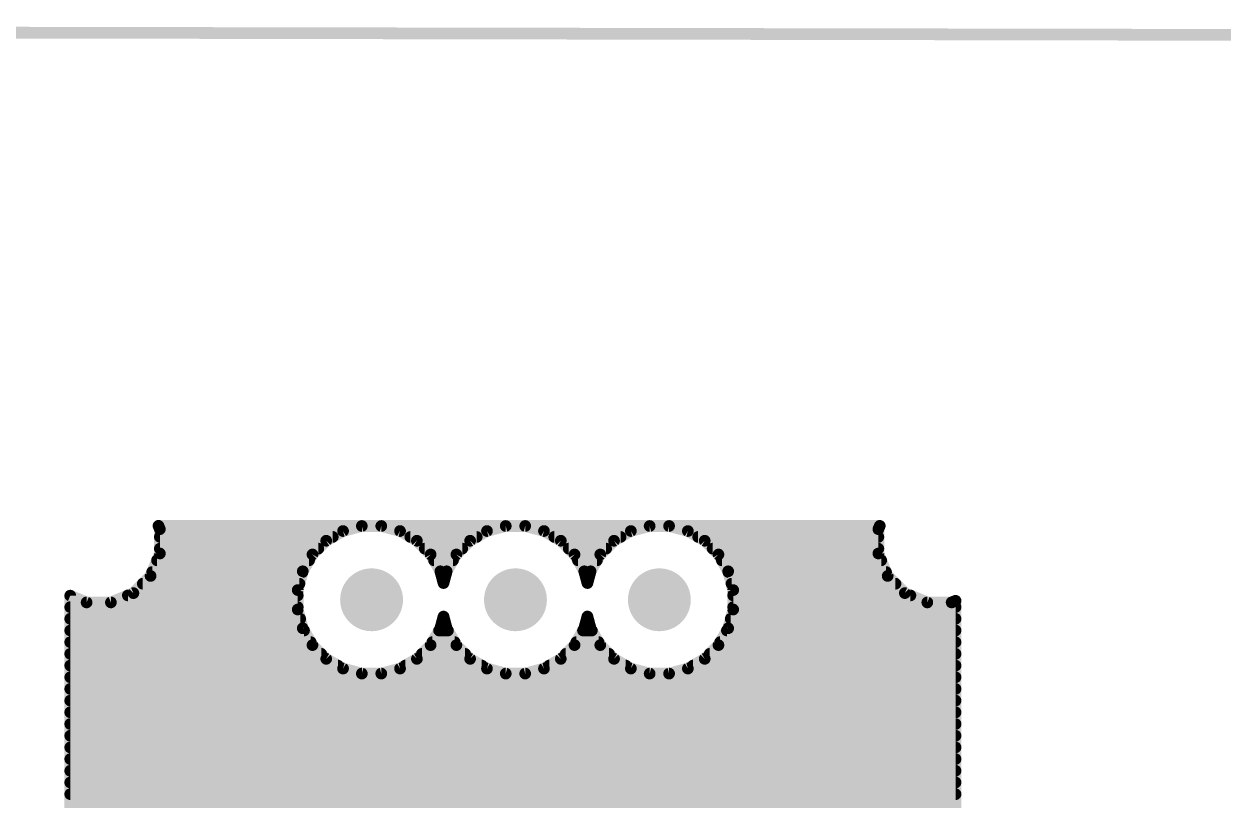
# Model space of a CAD drawing. Extents: x 0 to 141, y 0 to 150.
# Drawn here: x 54.81 to 96.5, y 123.34 to 150.32 of the extents above; entities that cross this region are included whole.
import ezdxf

# ---------------------------------------------------------------- set-up
doc = ezdxf.new("R2010")
doc.units = 0
for name, color, linetype in [('16', 175, 'CONTINUOUS'), ('17', 82, 'CONTINUOUS'), ('47', 253, 'CONTINUOUS')]:
    doc.layers.add(name, color=color, linetype=linetype)

# ---------------------------------------------------------------- blocks, each defined once
blk = doc.blocks.new('ROUNDP')
at = {"const_width": 0.5}
blk.add_lwpolyline([(0, -0.25, 1), (0, 0.25, 1), (0, -0.25)], format="xyb", dxfattribs=at)

msp = doc.modelspace()

# ---------------------------------------------------------------- linework, layer by layer
at = {"layer": '16', "const_width": 0.4064}
for points in [[(59.5272, 132.7563), (59.479, 132.8728)], [(59.479, 132.8728), (84.539, 132.8728)], [(66.5443, 132.8674), (65.8918, 132.6926)], [(67.2197, 132.8674), (66.5443, 132.8674)], [(67.8722, 132.6926), (67.2197, 132.8674)], [(71.5443, 132.8674), (70.8918, 132.6926)], [(72.2197, 132.8674), (71.5443, 132.8674)], [(72.8722, 132.6926), (72.2197, 132.8674)], [(76.5443, 132.8674), (75.8918, 132.6926)], [(77.2197, 132.8674), (76.5443, 132.8674)], [(77.8722, 132.6926), (77.2197, 132.8674)], [(84.539, 132.8728), (84.4908, 132.7563)], [(59.5272, 131.9117), (59.5272, 132.7563)], [(59.5272, 132.4864), (65.5347, 132.4864)], [(65.8918, 132.6926), (65.3068, 132.3548)], [(68.4572, 132.3548), (67.8722, 132.6926)], [(68.2293, 132.4864), (70.5347, 132.4864)], [(70.8918, 132.6926), (70.3068, 132.3548)], [(73.4572, 132.3548), (72.8722, 132.6926)], [(73.2293, 132.4864), (75.5347, 132.4864)], [(75.8918, 132.6926), (75.3068, 132.3548)], [(78.4572, 132.3548), (77.8722, 132.6926)], [(78.2293, 132.4864), (84.4908, 132.4864)], [(84.4908, 132.7563), (84.4908, 131.9117)], [(59.5272, 132.08), (65.032, 132.08)], [(65.3068, 132.3548), (64.8292, 131.8772)], [(68.9348, 131.8772), (68.4572, 132.3548)], [(68.732, 132.08), (70.032, 132.08)], [(70.3068, 132.3548), (69.8292, 131.8772)], [(73.9348, 131.8772), (73.4572, 132.3548)], [(73.732, 132.08), (75.032, 132.08)], [(75.3068, 132.3548), (74.8292, 131.8772)], [(78.9348, 131.8772), (78.4572, 132.3548)], [(78.732, 132.08), (84.4908, 132.08)], [(59.204, 131.1313), (59.5272, 131.9117)], [(59.4286, 131.6736), (64.7116, 131.6736)], [(64.8292, 131.8772), (64.4914, 131.2922)], [(69.2726, 131.2922), (68.9348, 131.8772)], [(69.0524, 131.6736), (69.7116, 131.6736)], [(69.8292, 131.8772), (69.4914, 131.2922)], [(74.2726, 131.2922), (73.9348, 131.8772)], [(74.0524, 131.6736), (74.7116, 131.6736)], [(74.8292, 131.8772), (74.4914, 131.2922)], [(79.2726, 131.2922), (78.9348, 131.8772)], [(79.0524, 131.6736), (84.5894, 131.6736)], [(84.4908, 131.9117), (84.814, 131.1313)], [(58.6067, 130.534), (59.204, 131.1313)], [(59.2602, 131.2672), (64.4847, 131.2672)], [(64.4914, 131.2922), (64.3166, 130.6397)], [(69.382, 130.8838), (69.2726, 131.2922)], [(69.2793, 131.2672), (69.4847, 131.2672)], [(69.4914, 131.2922), (69.382, 130.8838)], [(74.382, 130.8838), (74.2726, 131.2922)], [(74.2793, 131.2672), (74.4847, 131.2672)], [(74.4914, 131.2922), (74.382, 130.8838)], [(79.4474, 130.6397), (79.2726, 131.2922)], [(79.2793, 131.2672), (84.7577, 131.2672)], [(84.814, 131.1313), (85.4113, 130.534)], [(58.9335, 130.8608), (64.3758, 130.8608)], [(79.3882, 130.8608), (85.0845, 130.8608)], [(56.4132, 94.8802), (56.4132, 130.4463)], [(56.4132, 130.4463), (56.9817, 130.2108)], [(57.8263, 130.2108), (58.6067, 130.534)], [(58.4144, 130.4544), (64.3166, 130.4544)], [(64.3166, 130.6397), (64.3166, 129.9643)], [(79.4474, 129.9643), (79.4474, 130.6397)], [(79.4474, 130.4544), (85.6036, 130.4544)], [(85.4113, 130.534), (86.1917, 130.2108)], [(56.4132, 130.048), (64.3166, 130.048)], [(56.9817, 130.2108), (57.8263, 130.2108)], [(64.3166, 129.9643), (64.4914, 129.3118)], [(79.2726, 129.3118), (79.4474, 129.9643)], [(79.4474, 130.048), (87.1728, 130.048)], [(86.1917, 130.2108), (87.0363, 130.2108)], [(87.0363, 130.2108), (87.1728, 130.2673)], [(87.1728, 130.2673), (87.1728, 87.3055)], [(56.4132, 129.6416), (64.4031, 129.6416)], [(69.2726, 129.3118), (69.382, 129.7202)], [(69.3609, 129.6416), (69.4031, 129.6416)], [(69.382, 129.7202), (69.4914, 129.3118)], [(74.2726, 129.3118), (74.382, 129.7202)], [(74.3609, 129.6416), (74.4031, 129.6416)], [(74.382, 129.7202), (74.4914, 129.3118)], [(79.3609, 129.6416), (87.1728, 129.6416)], [(56.4132, 129.2352), (64.5356, 129.2352)], [(64.4914, 129.3118), (64.8292, 128.7268)], [(68.9348, 128.7268), (69.2726, 129.3118)], [(69.2283, 129.2352), (69.5356, 129.2352)], [(69.4914, 129.3118), (69.8292, 128.7268)], [(73.9348, 128.7268), (74.2726, 129.3118)], [(74.2283, 129.2352), (74.5356, 129.2352)], [(74.4914, 129.3118), (74.8292, 128.7268)], [(78.9348, 128.7268), (79.2726, 129.3118)], [(79.2283, 129.2352), (87.1728, 129.2352)], [(56.4132, 128.8288), (64.7703, 128.8288)], [(64.8292, 128.7268), (65.3068, 128.2492)], [(68.4572, 128.2492), (68.9348, 128.7268)], [(68.9937, 128.8288), (69.7703, 128.8288)], [(69.8292, 128.7268), (70.3068, 128.2492)], [(73.4572, 128.2492), (73.9348, 128.7268)], [(73.9937, 128.8288), (74.7703, 128.8288)], [(74.8292, 128.7268), (75.3068, 128.2492)], [(78.4572, 128.2492), (78.9348, 128.7268)], [(78.9937, 128.8288), (87.1728, 128.8288)], [(56.4132, 128.4224), (65.1336, 128.4224)], [(65.3068, 128.2492), (65.8918, 127.9114)], [(67.8722, 127.9114), (68.4572, 128.2492)], [(68.6304, 128.4224), (70.1336, 128.4224)], [(70.3068, 128.2492), (70.8918, 127.9114)], [(72.8722, 127.9114), (73.4572, 128.2492)], [(73.6304, 128.4224), (75.1336, 128.4224)], [(75.3068, 128.2492), (75.8918, 127.9114)], [(77.8722, 127.9114), (78.4572, 128.2492)], [(78.6304, 128.4224), (87.1728, 128.4224)], [(56.4132, 128.016), (65.7107, 128.016)], [(65.8918, 127.9114), (66.5443, 127.7366)], [(67.2197, 127.7366), (67.8722, 127.9114)], [(68.0533, 128.016), (70.7107, 128.016)], [(70.8918, 127.9114), (71.5443, 127.7366)], [(72.2197, 127.7366), (72.8722, 127.9114)], [(73.0533, 128.016), (75.7107, 128.016)], [(75.8918, 127.9114), (76.5443, 127.7366)], [(77.2197, 127.7366), (77.8722, 127.9114)], [(78.0533, 128.016), (87.1728, 128.016)], [(56.4132, 127.6096), (87.1728, 127.6096)], [(66.5443, 127.7366), (67.2197, 127.7366)], [(71.5443, 127.7366), (72.2197, 127.7366)], [(76.5443, 127.7366), (77.2197, 127.7366)], [(56.4132, 127.2032), (87.1728, 127.2032)], [(56.4132, 126.7968), (87.1728, 126.7968)], [(56.4132, 126.3904), (87.1728, 126.3904)], [(56.4132, 125.984), (87.1728, 125.984)], [(56.4132, 125.5776), (87.1728, 125.5776)], [(56.4132, 125.1712), (87.1728, 125.1712)], [(56.4132, 124.7648), (87.1728, 124.7648)], [(56.4132, 124.3584), (87.1728, 124.3584)], [(56.4132, 123.952), (87.1728, 123.952)], [(56.4132, 123.5456), (87.1728, 123.5456)], [(56.4132, 123.1392), (87.1728, 123.1392)]]:
    msp.add_lwpolyline(points, dxfattribs=at)
at = {"layer": '16', "const_width": 0.2032}
for points in [[(59.5728, 132.9117, 1), (59.3851, 132.8339)], [(59.479, 132.9744, 1), (59.479, 132.7712)], [(66.5443, 132.969, 1), (66.5443, 132.7658)], [(66.5706, 132.7693, 1), (66.518, 132.9655)], [(67.246, 132.9655, 1), (67.1934, 132.7693)], [(67.2197, 132.7658, 1), (67.2197, 132.969)], [(71.5443, 132.969, 1), (71.5443, 132.7658)], [(71.5706, 132.7693, 1), (71.518, 132.9655)], [(72.246, 132.9655, 1), (72.1934, 132.7693)], [(72.2197, 132.7658, 1), (72.2197, 132.969)], [(76.5443, 132.969, 1), (76.5443, 132.7658)], [(76.5706, 132.7693, 1), (76.518, 132.9655)], [(77.246, 132.9655, 1), (77.1934, 132.7693)], [(77.2197, 132.7658, 1), (77.2197, 132.969)], [(84.6329, 132.8339, 1), (84.4452, 132.9117)], [(84.539, 132.7712, 1), (84.539, 132.9744)], [(59.6288, 132.7563, 1), (59.4256, 132.7563)], [(59.5272, 132.588, 1), (59.5272, 132.3848)], [(59.4333, 132.7175, 1), (59.6211, 132.7952)], [(65.5347, 132.3848, 1), (65.5347, 132.588)], [(65.8655, 132.7907, 1), (65.9181, 132.5944)], [(65.9426, 132.6046, 1), (65.841, 132.7806)], [(67.923, 132.7806, 1), (67.8214, 132.6046)], [(67.8459, 132.5944, 1), (67.8985, 132.7907)], [(68.2293, 132.588, 1), (68.2293, 132.3848)], [(70.5347, 132.3848, 1), (70.5347, 132.588)], [(70.8655, 132.7907, 1), (70.9181, 132.5944)], [(70.9426, 132.6046, 1), (70.841, 132.7806)], [(72.923, 132.7806, 1), (72.8214, 132.6046)], [(72.8459, 132.5944, 1), (72.8985, 132.7907)], [(73.2293, 132.588, 1), (73.2293, 132.3848)], [(75.5347, 132.3848, 1), (75.5347, 132.588)], [(75.8655, 132.7907, 1), (75.9181, 132.5944)], [(75.9426, 132.6046, 1), (75.841, 132.7806)], [(77.923, 132.7806, 1), (77.8214, 132.6046)], [(77.8459, 132.5944, 1), (77.8985, 132.7907)], [(78.2293, 132.588, 1), (78.2293, 132.3848)], [(84.5924, 132.7563, 1), (84.3892, 132.7563)], [(84.3969, 132.7952, 1), (84.5847, 132.7175)], [(84.4908, 132.3848, 1), (84.4908, 132.588)], [(59.5272, 132.1816, 1), (59.5272, 131.9784)], [(65.032, 131.9784, 1), (65.032, 132.1816)], [(65.256, 132.4428, 1), (65.3576, 132.2668)], [(65.3786, 132.283, 1), (65.235, 132.4267)], [(68.529, 132.4267, 1), (68.3853, 132.283)], [(68.4064, 132.2668, 1), (68.508, 132.4428)], [(68.732, 132.1816, 1), (68.732, 131.9784)], [(70.032, 131.9784, 1), (70.032, 132.1816)], [(70.256, 132.4428, 1), (70.3576, 132.2668)], [(70.3786, 132.283, 1), (70.235, 132.4267)], [(73.529, 132.4267, 1), (73.3853, 132.283)], [(73.4064, 132.2668, 1), (73.508, 132.4428)], [(73.732, 132.1816, 1), (73.732, 131.9784)], [(75.032, 131.9784, 1), (75.032, 132.1816)], [(75.256, 132.4428, 1), (75.3576, 132.2668)], [(75.3786, 132.283, 1), (75.235, 132.4267)], [(78.529, 132.4267, 1), (78.3853, 132.283)], [(78.4064, 132.2668, 1), (78.508, 132.4428)], [(78.732, 132.1816, 1), (78.732, 131.9784)], [(84.4908, 131.9784, 1), (84.4908, 132.1816)], [(59.4286, 131.7752, 1), (59.4286, 131.572)], [(59.4256, 131.9117, 1), (59.6288, 131.9117)], [(59.6211, 131.8728, 1), (59.4333, 131.9505)], [(64.7116, 131.572, 1), (64.7116, 131.7752)], [(64.7573, 131.949, 1), (64.901, 131.8053)], [(64.9172, 131.8264, 1), (64.7412, 131.928)], [(69.0228, 131.928, 1), (68.8468, 131.8264)], [(68.863, 131.8053, 1), (69.0067, 131.949)], [(69.0524, 131.7752, 1), (69.0524, 131.572)], [(69.7116, 131.572, 1), (69.7116, 131.7752)], [(69.7573, 131.949, 1), (69.901, 131.8053)], [(69.9172, 131.8264, 1), (69.7412, 131.928)], [(74.0228, 131.928, 1), (73.8468, 131.8264)], [(73.863, 131.8053, 1), (74.0067, 131.949)], [(74.0524, 131.7752, 1), (74.0524, 131.572)], [(74.7116, 131.572, 1), (74.7116, 131.7752)], [(74.7573, 131.949, 1), (74.901, 131.8053)], [(74.9172, 131.8264, 1), (74.7412, 131.928)], [(79.0228, 131.928, 1), (78.8468, 131.8264)], [(78.863, 131.8053, 1), (79.0067, 131.949)], [(79.0524, 131.7752, 1), (79.0524, 131.572)], [(84.5847, 131.9505, 1), (84.3969, 131.8728)], [(84.3892, 131.9117, 1), (84.5924, 131.9117)], [(84.5894, 131.572, 1), (84.5894, 131.7752)], [(59.2758, 131.0595, 1), (59.1321, 131.2031)], [(59.2602, 131.3688, 1), (59.2602, 131.1656)], [(64.4034, 131.343, 1), (64.5794, 131.2414)], [(64.5896, 131.2659, 1), (64.3933, 131.3185)], [(64.4847, 131.1656, 1), (64.4847, 131.3688)], [(69.3707, 131.3185, 1), (69.1744, 131.2659)], [(69.2793, 131.3688, 1), (69.2793, 131.1656)], [(69.1846, 131.2414, 1), (69.3606, 131.343)], [(69.4034, 131.343, 1), (69.5794, 131.2414)], [(69.5896, 131.2659, 1), (69.3933, 131.3185)], [(69.4847, 131.1656, 1), (69.4847, 131.3688)], [(74.3707, 131.3185, 1), (74.1744, 131.2659)], [(74.2793, 131.3688, 1), (74.2793, 131.1656)], [(74.1846, 131.2414, 1), (74.3606, 131.343)], [(74.4034, 131.343, 1), (74.5794, 131.2414)], [(74.5896, 131.2659, 1), (74.3933, 131.3185)], [(74.4847, 131.1656, 1), (74.4847, 131.3688)], [(79.3707, 131.3185, 1), (79.1744, 131.2659)], [(79.2793, 131.3688, 1), (79.2793, 131.1656)], [(79.1846, 131.2414, 1), (79.3606, 131.343)], [(84.8859, 131.2031, 1), (84.7422, 131.0595)], [(84.7577, 131.1656, 1), (84.7577, 131.3688)], [(58.9335, 130.9624, 1), (58.9335, 130.7592)], [(59.1101, 131.1702, 1), (59.2978, 131.0924)], [(64.3758, 130.7592, 1), (64.3758, 130.9624)], [(69.2839, 130.9101, 1), (69.4801, 130.8575)], [(69.2839, 130.8575, 1), (69.4801, 130.9101)], [(74.2839, 130.9101, 1), (74.4801, 130.8575)], [(74.2839, 130.8575, 1), (74.4801, 130.9101)], [(79.3882, 130.9624, 1), (79.3882, 130.7592)], [(84.7202, 131.0924, 1), (84.9079, 131.1702)], [(85.0845, 130.7592, 1), (85.0845, 130.9624)], [(56.5148, 130.4463, 1), (56.3116, 130.4463)], [(56.4521, 130.5401, 1), (56.3743, 130.3524)], [(58.4144, 130.556, 1), (58.4144, 130.3528)], [(58.5349, 130.6059, 1), (58.6785, 130.4622)], [(58.6456, 130.4402, 1), (58.5678, 130.6279)], [(64.4182, 130.6397, 1), (64.215, 130.6397)], [(64.2185, 130.666, 1), (64.4147, 130.6134)], [(64.3166, 130.3528, 1), (64.3166, 130.556)], [(79.549, 130.6397, 1), (79.3458, 130.6397)], [(79.4474, 130.556, 1), (79.4474, 130.3528)], [(79.3493, 130.6134, 1), (79.5455, 130.666)], [(85.4502, 130.6279, 1), (85.3724, 130.4402)], [(85.3395, 130.4622, 1), (85.4831, 130.6059)], [(85.6036, 130.3528, 1), (85.6036, 130.556)], [(56.4132, 130.1496, 1), (56.4132, 129.9464)], [(56.9817, 130.3124, 1), (56.9817, 130.1092)], [(56.9428, 130.1169, 1), (57.0205, 130.3047)], [(57.7875, 130.3047, 1), (57.8652, 130.1169)], [(57.8263, 130.1092, 1), (57.8263, 130.3124)], [(64.4147, 129.9906, 1), (64.2185, 129.938)], [(64.3166, 129.9464, 1), (64.3166, 130.1496)], [(79.4474, 130.1496, 1), (79.4474, 129.9464)], [(79.5455, 129.938, 1), (79.3493, 129.9906)], [(86.1917, 130.3124, 1), (86.1917, 130.1092)], [(86.1528, 130.1169, 1), (86.2305, 130.3047)], [(86.9975, 130.3047, 1), (87.0752, 130.1169)], [(87.0363, 130.1092, 1), (87.0363, 130.3124)], [(87.2744, 130.2673, 1), (87.0712, 130.2673)], [(87.2117, 130.1735, 1), (87.1339, 130.3612)], [(87.1728, 129.9464, 1), (87.1728, 130.1496)], [(56.4132, 129.7432, 1), (56.4132, 129.54)], [(64.215, 129.9643, 1), (64.4182, 129.9643)], [(64.4031, 129.54, 1), (64.4031, 129.7432)], [(69.3609, 129.7432, 1), (69.3609, 129.54)], [(69.4801, 129.7465, 1), (69.2839, 129.6939)], [(69.4801, 129.6939, 1), (69.2839, 129.7465)], [(69.4031, 129.54, 1), (69.4031, 129.7432)], [(74.3609, 129.7432, 1), (74.3609, 129.54)], [(74.4801, 129.7465, 1), (74.2839, 129.6939)], [(74.4801, 129.6939, 1), (74.2839, 129.7465)], [(74.4031, 129.54, 1), (74.4031, 129.7432)], [(79.3609, 129.7432, 1), (79.3609, 129.54)], [(79.3458, 129.9643, 1), (79.549, 129.9643)], [(87.1728, 129.54, 1), (87.1728, 129.7432)], [(56.4132, 129.3368, 1), (56.4132, 129.1336)], [(64.5794, 129.3626, 1), (64.4034, 129.261)], [(64.3933, 129.2855, 1), (64.5896, 129.3381)], [(64.5356, 129.1336, 1), (64.5356, 129.3368)], [(69.2283, 129.3368, 1), (69.2283, 129.1336)], [(69.1744, 129.3381, 1), (69.3707, 129.2855)], [(69.3606, 129.261, 1), (69.1846, 129.3626)], [(69.5794, 129.3626, 1), (69.4034, 129.261)], [(69.3933, 129.2855, 1), (69.5896, 129.3381)], [(69.5356, 129.1336, 1), (69.5356, 129.3368)], [(74.2283, 129.3368, 1), (74.2283, 129.1336)], [(74.1744, 129.3381, 1), (74.3707, 129.2855)], [(74.3606, 129.261, 1), (74.1846, 129.3626)], [(74.5794, 129.3626, 1), (74.4034, 129.261)], [(74.3933, 129.2855, 1), (74.5896, 129.3381)], [(74.5356, 129.1336, 1), (74.5356, 129.3368)], [(79.2283, 129.3368, 1), (79.2283, 129.1336)], [(79.1744, 129.3381, 1), (79.3707, 129.2855)], [(79.3606, 129.261, 1), (79.1846, 129.3626)], [(87.1728, 129.1336, 1), (87.1728, 129.3368)], [(56.4132, 128.9304, 1), (56.4132, 128.7272)], [(64.901, 128.7986, 1), (64.7573, 128.655)], [(64.7412, 128.676, 1), (64.9172, 128.7776)], [(64.7703, 128.7272, 1), (64.7703, 128.9304)], [(68.8468, 128.7776, 1), (69.0228, 128.676)], [(69.0067, 128.655, 1), (68.863, 128.7986)], [(68.9937, 128.9304, 1), (68.9937, 128.7272)], [(69.901, 128.7986, 1), (69.7573, 128.655)], [(69.7412, 128.676, 1), (69.9172, 128.7776)], [(69.7703, 128.7272, 1), (69.7703, 128.9304)], [(73.8468, 128.7776, 1), (74.0228, 128.676)], [(74.0067, 128.655, 1), (73.863, 128.7986)], [(73.9937, 128.9304, 1), (73.9937, 128.7272)], [(74.901, 128.7986, 1), (74.7573, 128.655)], [(74.7412, 128.676, 1), (74.9172, 128.7776)], [(74.7703, 128.7272, 1), (74.7703, 128.9304)], [(78.8468, 128.7776, 1), (79.0228, 128.676)], [(79.0067, 128.655, 1), (78.863, 128.7986)], [(78.9937, 128.9304, 1), (78.9937, 128.7272)], [(87.1728, 128.7272, 1), (87.1728, 128.9304)], [(56.4132, 128.524, 1), (56.4132, 128.3208)], [(65.1336, 128.3208, 1), (65.1336, 128.524)], [(65.3576, 128.3372, 1), (65.256, 128.1612)], [(65.235, 128.1773, 1), (65.3786, 128.321)], [(68.3853, 128.321, 1), (68.529, 128.1773)], [(68.508, 128.1612, 1), (68.4064, 128.3372)], [(68.6304, 128.524, 1), (68.6304, 128.3208)], [(70.1336, 128.3208, 1), (70.1336, 128.524)], [(70.3576, 128.3372, 1), (70.256, 128.1612)], [(70.235, 128.1773, 1), (70.3786, 128.321)], [(73.3853, 128.321, 1), (73.529, 128.1773)], [(73.508, 128.1612, 1), (73.4064, 128.3372)], [(73.6304, 128.524, 1), (73.6304, 128.3208)], [(75.1336, 128.3208, 1), (75.1336, 128.524)], [(75.3576, 128.3372, 1), (75.256, 128.1612)], [(75.235, 128.1773, 1), (75.3786, 128.321)], [(78.3853, 128.321, 1), (78.529, 128.1773)], [(78.508, 128.1612, 1), (78.4064, 128.3372)], [(78.6304, 128.524, 1), (78.6304, 128.3208)], [(87.1728, 128.3208, 1), (87.1728, 128.524)], [(56.4132, 128.1176, 1), (56.4132, 127.9144)], [(65.7107, 127.9144, 1), (65.7107, 128.1176)], [(65.9181, 128.0096, 1), (65.8655, 127.8133)], [(65.841, 127.8234, 1), (65.9426, 127.9994)], [(67.8214, 127.9994, 1), (67.923, 127.8234)], [(67.8985, 127.8133, 1), (67.8459, 128.0096)], [(68.0533, 128.1176, 1), (68.0533, 127.9144)], [(70.7107, 127.9144, 1), (70.7107, 128.1176)], [(70.9181, 128.0096, 1), (70.8655, 127.8133)], [(70.841, 127.8234, 1), (70.9426, 127.9994)], [(72.8214, 127.9994, 1), (72.923, 127.8234)], [(72.8985, 127.8133, 1), (72.8459, 128.0096)], [(73.0533, 128.1176, 1), (73.0533, 127.9144)], [(75.7107, 127.9144, 1), (75.7107, 128.1176)], [(75.9181, 128.0096, 1), (75.8655, 127.8133)], [(75.841, 127.8234, 1), (75.9426, 127.9994)], [(77.8214, 127.9994, 1), (77.923, 127.8234)], [(77.8985, 127.8133, 1), (77.8459, 128.0096)], [(78.0533, 128.1176, 1), (78.0533, 127.9144)], [(87.1728, 127.9144, 1), (87.1728, 128.1176)], [(56.4132, 127.7112, 1), (56.4132, 127.508)], [(66.5443, 127.8382, 1), (66.5443, 127.635)], [(66.518, 127.6385, 1), (66.5706, 127.8347)], [(67.1934, 127.8347, 1), (67.246, 127.6385)], [(67.2197, 127.635, 1), (67.2197, 127.8382)], [(71.5443, 127.8382, 1), (71.5443, 127.635)], [(71.518, 127.6385, 1), (71.5706, 127.8347)], [(72.1934, 127.8347, 1), (72.246, 127.6385)], [(72.2197, 127.635, 1), (72.2197, 127.8382)], [(76.5443, 127.8382, 1), (76.5443, 127.635)], [(76.518, 127.6385, 1), (76.5706, 127.8347)], [(77.1934, 127.8347, 1), (77.246, 127.6385)], [(77.2197, 127.635, 1), (77.2197, 127.8382)], [(87.1728, 127.508, 1), (87.1728, 127.7112)], [(56.4132, 127.3048, 1), (56.4132, 127.1016)], [(87.1728, 127.1016, 1), (87.1728, 127.3048)], [(56.4132, 126.8984, 1), (56.4132, 126.6952)], [(87.1728, 126.6952, 1), (87.1728, 126.8984)], [(56.4132, 126.492, 1), (56.4132, 126.2888)], [(87.1728, 126.2888, 1), (87.1728, 126.492)], [(56.4132, 126.0856, 1), (56.4132, 125.8824)], [(87.1728, 125.8824, 1), (87.1728, 126.0856)], [(56.4132, 125.6792, 1), (56.4132, 125.476)], [(87.1728, 125.476, 1), (87.1728, 125.6792)], [(56.4132, 125.2728, 1), (56.4132, 125.0696)], [(87.1728, 125.0696, 1), (87.1728, 125.2728)], [(56.4132, 124.8664, 1), (56.4132, 124.6632)], [(87.1728, 124.6632, 1), (87.1728, 124.8664)], [(56.4132, 124.46, 1), (56.4132, 124.2568)], [(87.1728, 124.2568, 1), (87.1728, 124.46)], [(56.4132, 124.0536, 1), (56.4132, 123.8504)], [(87.1728, 123.8504, 1), (87.1728, 124.0536)], [(56.4132, 123.6472, 1), (56.4132, 123.444)], [(87.1728, 123.444, 1), (87.1728, 123.6472)]]:
    msp.add_lwpolyline(points, format="xyb", dxfattribs=at)
at = {"layer": '47', "const_width": 0.4064}
msp.add_lwpolyline([(0.508, 150.114), (140.462, 149.86)], dxfattribs=at)

# ---------------------------------------------------------------- block references
at = {"layer": '17', "xscale": 2.1844, "yscale": 2.1844, "rotation": 180}
for p in [(66.882, 130.302), (71.882, 130.302), (76.882, 130.302)]:
    msp.add_blockref('ROUNDP', p, dxfattribs=at)

doc.saveas('drawing.dxf')
